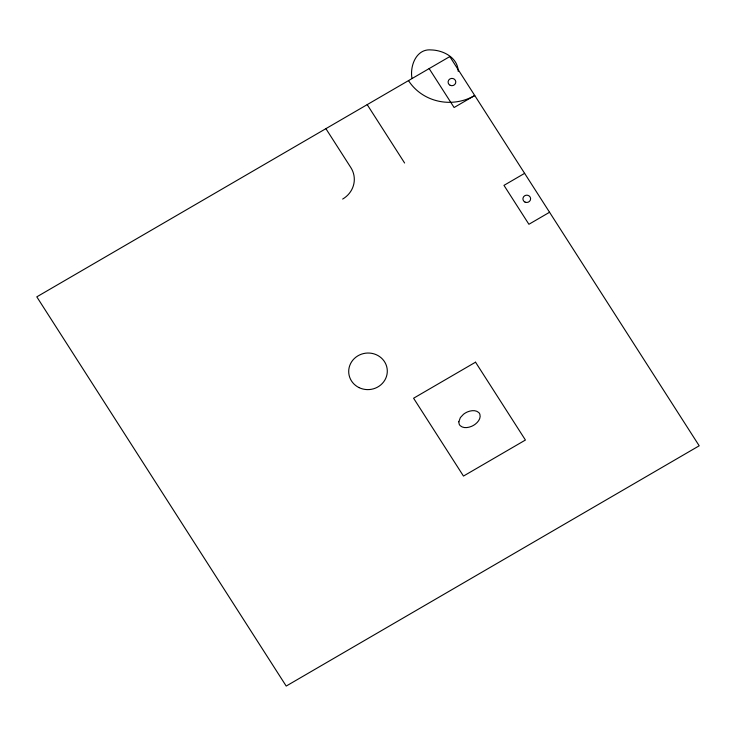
<?xml version="1.0" encoding="UTF-8"?>
<svg xmlns="http://www.w3.org/2000/svg" width="736" height="736" viewBox="0 0 736 736"><rect width="100%" height="100%" fill="white"/><g stroke="black" fill="none" stroke-linecap="round" stroke-linejoin="round"><path stroke-width="1.1" d="M524.621 173.346L503.967 185.362L528.908 224.278L549.562 212.262M429.152 68.595L454.094 107.52L474.738 95.505A48.263 45.715 -5.2 0 1 408.498 80.61M367.2 104.632L404.607 163.015M325.901 128.662L350.842 167.587A24.132 22.862 -5.2 0 1 342.663 199.06M458.215 71.364C457.875 57.702 443.44 50.25 431.278 49.938C416.337 48.429 409.814 65.817 411.93 78.117M458.832 421.792L459.126 423.954A5.189 4.913 -5.2 0 0 460.258 425.721C463.257 428.444 467.838 427.837 471.298 426.438A17.213 16.312 -5.2 0 0 475.511 423.991C478.336 421.765 481.068 418.085 479.881 414.313A5.189 4.913 -5.2 0 0 478.75 412.537C475.76 409.823 471.178 410.43 467.71 411.82A17.213 16.312 -5.2 0 0 463.496 414.276L460.368 417.597L458.832 421.792M449.797 56.58L36.8 296.847L286.203 686.062L699.2 445.795L449.797 56.58M475.539 362.186L413.586 398.231L463.468 476.072L525.421 440.036L475.539 362.186M359.085 387.633A19.311 18.29 -5.2 0 0 387.283 370.346A19.311 18.29 -5.2 0 0 357.632 355.985A19.311 18.29 -5.2 0 0 359.085 387.633M524.98 202.078A3.864 3.662 -5.2 0 0 530.619 198.619A3.864 3.662 -5.2 0 0 524.694 195.748A3.864 3.662 -5.2 0 0 524.98 202.078M450.165 85.312A3.864 3.662 -5.2 0 0 455.796 81.852A3.864 3.662 -5.2 0 0 449.871 78.982A3.864 3.662 -5.2 0 0 450.165 85.312"/></g></svg>
